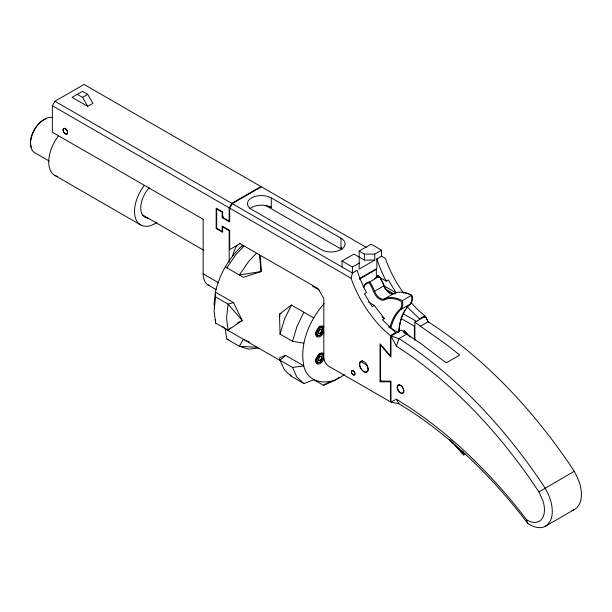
<?xml version="1.0" encoding="UTF-8"?>
<svg xmlns="http://www.w3.org/2000/svg" width="612" height="612" viewBox="0 0 612 612"><rect width="100%" height="100%" fill="white"/><g stroke="black" fill="none" stroke-linecap="round" stroke-linejoin="round"><path stroke-width="0.92" d="M214.514 307.76L214.085 304.225L215.378 292.131L215.577 296.919L214.085 310.827L215.577 323.029L228.054 330.235L242.199 320.459L233.577 302.642L215.378 292.131C219.463 274.383 228.896 258.05 242.222 245.634M324.092 303.583C309.504 320.313 299.444 343.401 303.789 365.869C308.035 385.392 331.49 385.713 344.235 374.429M239.231 243.148L318.095 288.612L323.817 298.518L323.817 357.37A7.352 4.246 60 0 0 329.004 366.374L390.441 401.839L390.441 381.789L380.037 381.789L380.037 343.814L390.441 355.824L390.441 335.628L385.652 331.513A80.478 46.466 60 0 1 352.275 281.551L351.127 278.253L352.42 272.998L352.42 266.993L342.016 260.987L342.016 266.993M303.789 343.171L292.544 341.351L280.059 334.144L284.427 319.464L291.366 305.005L313.612 317.85M292.544 341.351L296.904 326.67L303.85 312.212M406.766 334.098L401.357 330.067L390.961 336.072L390.961 357.094L380.557 345.084L380.557 381.115L390.961 381.115L390.961 402.138L396.369 399.253L408.074 406.59A356.842 206.022 60 0 1 518.165 508.916L526.641 519.795L529.212 521.187A24.878 14.367 60 0 0 543.035 501.044L538.942 491.91L528.967 477.245A349.1 201.555 60 0 0 409.053 354.608L396.369 346.124L398.97 338.604L406.766 334.098L420 342.942L446.209 362.878L459.742 355.067L446.691 344.732L414.89 322.256L425.286 316.259L428.438 322.119M203.291 219.348L52.349 132.2L52.349 105.761L54.95 101.255L84.074 84.441L366.45 247.47M229.163 262.181L229.163 230.67L222.669 226.922L222.669 232.323L216.166 228.574L216.166 208.157L222.669 211.905L222.669 217.314L229.163 221.062L229.163 207.843L231.764 203.337L260.888 186.522M240.264 243.492L229.684 249.597L229.684 230.364L222.148 226.019L222.148 231.42L216.686 228.268L216.686 209.052L222.148 212.203L222.148 217.612L229.684 221.957L229.684 208.141L232.285 203.643L261.408 186.828M226.876 267.773L235.926 254.538L243.981 246.032M256.466 253.238L248.411 261.745L239.361 274.979L261.179 271.529L260.421 256.145M360.858 361.638L360.261 362.197A5.883 3.397 60 0 0 362.786 370.696A5.883 3.397 60 0 0 368.019 369.082L366.863 365.112L360.858 361.638L362.488 360.697M230.816 327.78L228.054 330.235L226.57 318.033L228.054 304.118L215.577 296.919M285.59 355.358L279.47 358.02L280.059 360.261L292.544 367.468L303.789 365.869L285.59 355.358L280.059 360.261L284.427 369.908L291.366 376.342L303.85 383.548L313.612 379.845M291.366 305.005L279.47 314.185L280.059 334.144M339.262 377.191L334.741 380.488L323.434 385.3L314.071 379.891M538.942 491.91L574.263 471.286L577.3 477.123L579.564 483.128A32.275 18.635 60 0 1 579.472 504.043L577.17 507.394A32.275 18.635 60 0 1 571.929 510.454M77.311 94.347L82.513 97.354L87.715 94.347L92.909 103.359L87.715 106.358L72.109 97.354L82.513 91.349L87.715 94.347M222.148 217.612L223.632 216.755M342.016 260.987L353.981 254.079L364.385 260.085L374.781 260.085L374.781 254.079L381.544 250.178L381.544 256.183L376.862 258.884L376.862 268.492L359.573 278.475M374.781 260.085L359.183 269.096L359.183 251.081L371.14 244.173L381.544 250.178M352.42 266.993L359.183 263.091M359.252 279.263L376.342 269.395L376.342 276.601L377.726 275.798M363.582 287.005A18.383 10.618 60 0 1 369.839 281.857L379.203 276.448A28.098 16.218 60 0 1 383.931 285.827A9.119 5.263 60 0 0 393.294 293.775A40.644 23.463 60 0 1 411.708 295.214A12.921 7.459 60 0 1 410.285 304.103A79.82 46.084 60 0 0 398.84 331.956M376.365 275.415L386.264 281.137L388.345 279.936L396.094 292.811L383.686 285.643M369.839 281.857A28.098 16.218 60 0 1 374.567 291.236L383.931 285.827M374.567 291.236A9.119 5.263 60 0 0 383.931 299.176L393.294 293.775M390.441 335.628L395.643 332.622L382.309 319.686L384.39 318.485L374.253 305.419L372.173 306.62L364.423 293.745L366.504 292.544L365.808 291.289A80.478 46.466 60 0 1 357.102 270.297L352.42 272.998L232.285 203.643M395.406 293.209L394.021 294.005L384.925 288.749M383.931 299.176A40.644 23.463 60 0 1 402.344 300.622L411.708 295.214M390.961 327.68A79.82 46.084 60 0 1 400.921 309.511L410.285 304.103M411.073 302.542A80.478 46.466 60 0 0 419.977 311.692L424.766 315.807L419.564 318.814L407.347 307.117M420.299 326.288L428.094 321.79A356.459 205.8 60 0 1 574.263 471.286M380.037 381.789L381.636 380.863M460.27 450.96A163.381 94.332 60 0 1 463.636 454.923L465.197 454.02M544.978 526.473L574.094 509.658M237.494 323.113L242.199 320.459L228.054 304.118L233.577 302.642M323.434 385.3L330.633 381.368M281.145 313.459L279.47 314.185L280.051 315.945M258.945 348.067L248.411 349.108L239.361 346.315L226.876 339.109L225.201 328.805L222.523 326.318M379.211 276.892L379.654 276.853L381.957 280.885L384.52 286.806A9.861 5.692 60 0 0 391.435 293.898M359.183 251.081L364.385 254.079L374.781 254.079M257.384 347.264L239.361 346.315L243.408 339.308L249.329 342.032M390.961 402.138L398.97 403.759A349.49 201.776 60 0 1 527.85 523.551A32.275 18.635 60 0 0 548.046 524.209L550.349 520.858A32.275 18.635 60 0 0 550.44 499.943L548.176 493.938L545.139 488.101A356.459 205.8 60 0 0 398.97 338.604L390.961 336.072L396.369 346.124M203.161 219.272L203.161 273.901A24.273 14.015 -60 0 0 208.187 285.008L209.319 285.36M226.876 339.109L228.689 339.668M409.397 294.219L411.922 295.703A12.186 7.038 60 0 1 411.448 301.731M381.322 256.053L385.453 258.44L386.6 261.737A80.478 46.466 60 0 0 403.622 293.171M271.292 197.936L340.976 238.167A13.977 8.071 0 0 1 340.976 249.581A13.977 8.071 0 0 1 321.216 249.581L251.532 209.342A13.977 8.071 0 0 1 251.532 197.936A13.977 8.071 0 0 1 271.292 197.936L271.292 207.544A13.977 8.071 0 0 0 249.964 208.623M268.867 206.145L271.292 207.544M340.976 238.167L340.976 247.776L342.613 248.717M265.616 205.471L341.634 249.359M54.95 101.255L231.764 203.337M52.349 105.761L229.163 207.843M229.684 208.141L351.127 278.253M403.109 313.673L417.093 321.751M401.327 318.638L414.37 326.165L414.37 339.209M368.462 302.076L374.253 305.419M381.919 317.062L384.39 318.485M388.605 326.923L398.397 332.568M312.434 286.171L319.051 289.989M49.266 161.094L35.236 152.992A19.859 11.467 -60 0 1 33.668 131.504A19.859 11.467 -60 0 1 52.984 117.649M142.52 214.934L203.589 250.193M225.201 266.809L243.408 277.32L261.179 271.529L259.35 254.424M54.797 175.376L140.607 224.918M203.161 273.901L218.606 282.813M208.187 285.008L216.319 289.705M225.201 328.805L280.556 360.759M303.85 383.548L296.904 377.107L292.544 367.468M410.086 337.059L403.974 329.998L403.974 332.844M407.554 334.802L404.494 331.268L404.494 333.165M290.333 374.751L291.366 376.342M82.513 97.354L87.715 106.358M396.369 399.253L398.97 403.759M386.264 281.137L385.575 279.883A80.478 46.466 60 0 1 376.862 258.884M425.286 316.259L428.094 321.79M526.641 519.795L527.85 523.551M463.276 451.587L463.636 454.923M462.19 451.166L462.473 453.798L457.692 448.259A164.123 94.753 60 0 0 450.562 440.594M215.485 319.38L215.577 323.029M424.766 315.807L424.766 317.651M414.89 322.256L414.89 340.41M378.423 275.4L378.423 277.198M364.385 254.079L364.385 260.085M232.614 256.397A19.859 11.467 -60 0 1 237.02 245.221M31.35 147.224A18.383 10.618 -60 0 1 33.775 130.547A18.383 10.618 -60 0 1 46.619 118.506M241.694 246.82A19.859 11.467 -60 0 1 242.796 245.259M340.976 247.776A13.977 8.071 0 0 1 342.544 248.855M57.283 176.386A29.422 16.983 -60 0 1 58.53 135.833M148.035 218.201A20.594 11.888 -60 0 1 140.768 207.101A20.594 11.888 -60 0 1 149.16 187.754M156.871 222.493A29.422 16.983 -60 0 1 135.543 218.3A29.422 16.983 -60 0 1 144.34 185.375M320.397 353.308A5.37 3.098 -60 0 1 323.075 357.133M322.7 358.403A5.37 3.098 -60 0 1 322.096 359.665M321.308 360.812A5.37 3.098 -60 0 1 317.1 362.924A5.37 3.098 -60 0 1 315.746 359.091M318.431 354.447A5.37 3.098 -60 0 1 319.41 353.728M317.903 361.998A4.269 2.463 -60 0 1 317.574 356.406A4.269 2.463 -60 0 1 322.325 355.526M321.032 356.498A2.203 1.278 -60 0 1 320.879 359.29A2.203 1.278 -60 0 1 318.577 360.093M318.577 358.288A2.203 1.278 -60 0 1 318.829 357.775M319.15 357.301A2.203 1.278 -60 0 1 320.336 356.436M318.431 327.42A5.37 3.098 -60 0 1 323.075 330.105M322.7 331.383A5.37 3.098 -60 0 1 317.957 335.98A5.37 3.098 -60 0 1 315.746 332.071M317.903 334.978A4.269 2.463 -60 0 1 317.903 328.942A4.269 2.463 -60 0 1 322.425 329.348M320.336 329.417A2.203 1.278 -60 0 1 321.17 331.773A2.203 1.278 -60 0 1 318.577 333.073M318.577 331.268A2.203 1.278 -60 0 1 318.829 330.755M319.15 330.281A2.203 1.278 -60 0 1 319.931 329.585M402.344 300.622A12.921 7.459 60 0 1 400.921 309.511M374.513 278.69A18.383 10.618 60 0 1 379.203 276.448M389.936 327.542A80.547 46.504 60 0 1 399.98 309.213L400.393 308.777A12.186 7.038 60 0 0 401.518 301.708L398.993 300.224A39.91 23.042 60 0 0 385.942 299.199L383.716 300.14A9.861 5.692 60 0 1 374.116 292.811L371.553 286.89L369.25 282.859L368.807 282.897A17.649 10.19 60 0 0 363.849 286.974M402.069 292.505A39.91 23.042 60 0 1 408.686 293.951M411.142 302.282A12.186 7.038 60 0 1 410.79 302.772M398.84 331.314A80.532 46.497 60 0 1 402.727 314.361M403.094 313.535A80.532 46.497 60 0 1 403.874 311.929M404.287 311.148A80.532 46.497 60 0 1 405.159 309.649M406.582 307.522A80.532 46.497 60 0 1 407.6 306.191M449.583 439.408A163.381 94.332 60 0 1 453.5 443.471M454.793 444.855A163.381 94.332 60 0 1 459.13 449.659M323.932 331.872A6.105 3.527 -60 0 1 317.414 336.96A6.105 3.527 -60 0 1 317.414 329.325A6.105 3.527 -60 0 1 323.932 326.892M323.932 358.9A6.105 3.527 -60 0 1 317.414 363.979A6.105 3.527 -60 0 1 317.414 356.345A6.105 3.527 -60 0 1 323.932 353.912M351.693 371.499L351.64 371.935A2.203 1.278 60 0 0 353.193 374.636A2.203 1.278 60 0 0 354.753 373.733A2.203 1.278 60 0 0 353.193 371.033L352.795 370.864A2.203 1.278 60 0 0 351.693 371.499M354.776 374.796L354.486 375.064A2.57 1.484 60 0 1 351.908 373.58A2.57 1.484 60 0 1 351.908 370.604L352.29 370.49A2.57 1.484 60 0 1 354.486 372.088A2.57 1.484 60 0 1 354.776 374.796M402.214 393.47L401.403 393.386A4.781 2.762 60 0 1 397.142 387.159A4.781 2.762 60 0 1 401.403 385.843L402.214 386.707A4.781 2.762 60 0 1 402.214 393.47M65.889 129.27L65.346 128.88A2.945 1.698 60 0 0 63.266 130.081A2.945 1.698 60 0 0 65.346 133.684A2.945 1.698 60 0 0 67.427 132.483L67.358 131.817A2.945 1.698 60 0 0 65.889 129.27M401.334 386.096L400.523 385.506A4.414 2.547 60 0 0 397.402 387.312A4.414 2.547 60 0 0 400.523 392.713A4.414 2.547 60 0 0 403.645 390.915L403.538 389.921A4.414 2.547 60 0 0 401.334 386.096M63.005 129.928A3.312 1.913 60 0 0 66.517 134.296A3.312 1.913 60 0 0 66.517 129.614A3.312 1.913 60 0 0 63.005 129.928M359.443 364.125A6.25 3.611 60 0 0 366.068 372.371A6.25 3.611 60 0 0 366.068 363.536A6.25 3.611 60 0 0 359.443 364.125M320.971 361.478A4.269 2.463 -60 0 0 322.325 354.868A4.269 2.463 -60 0 0 317.276 359.343A4.269 2.463 -60 0 0 320.971 361.478M320.596 360.07A2.203 1.278 -60 0 0 321.292 356.651A2.203 1.278 -60 0 0 318.684 358.969A2.203 1.278 -60 0 0 320.596 360.07M320.971 334.45A4.269 2.463 -60 0 0 322.325 327.848A4.269 2.463 -60 0 0 317.276 332.316A4.269 2.463 -60 0 0 320.971 334.45M320.596 333.043A2.203 1.278 -60 0 0 321.292 329.631A2.203 1.278 -60 0 0 318.684 331.941A2.203 1.278 -60 0 0 320.596 333.043"/></g></svg>
